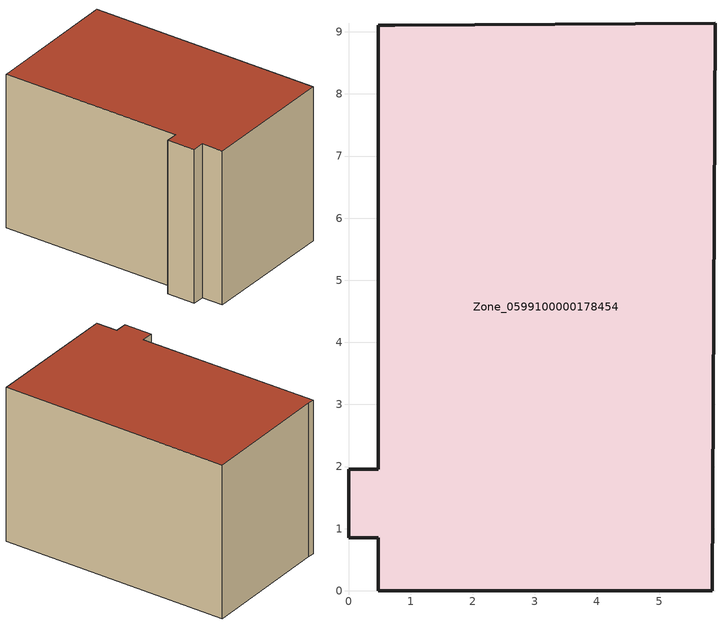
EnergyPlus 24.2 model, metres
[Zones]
Zone_0599100000178454
 floor ground (C_G): 0.48,0.85 0,0.85 0,1.96 0.48,1.96 0.48,9.11 0.75,9.11 5.9,9.14 5.86,0 0.48,0 z0
 wall outside (C_F): 0.48,0 5.86,0 5.9,9.14 0.75,9.11 0.48,9.11 0.48,1.96 0,1.96 0,0.85 0.48,0.85 0.48,0 z0:6.1
 roof outside (C_R): 5.9,9.14 0.75,9.11 0.48,9.11 0.48,1.96 0,1.96 0,0.85 0.48,0.85 0.48,0 5.86,0 z6.1
[BUILDING]
Pand.0599100000178454: North Axis=0; Terrain=City; Loads Convergence Tolerance Value=0.04; Temperature Convergence Tolerance Value=0.4; Solar Distribution=FullExterior; Maximum Number of Warmup Days=25; Minimum Number of Warmup Days=1
[Site:Location]
Rotterdam.The.Hague.AP_ZH_NLD Design_Conditions: Latitude=51.96; Longitude=4.45; Time Zone=1; Elevation=-4.5
[SITE:GROUNDTEMPERATURE:BUILDINGSURFACE]
18, 18, 18, 18, 18, 18, 18, 18, 18, 18, 18, 18
[MATERIAL] Thermal Absorptance=0.9; Solar Absorptance=0.7; Visible Absorptance=0.7
Name | Roughness | Thickness | Conductivity | Density | Specific Heat
G.TC.1946-1964 | MediumSmooth | 0.15 | 1 | 540 | 1210
F.TC.1946-1964 | Rough | 0.3 | 0.857143 | 1920 | 840
R.TC.1946-1964 | MediumRough | 0.2 | 0.235294 | 1500 | 1000
[CONSTRUCTION]
C_G: G.TC.1946-1964
C_F: F.TC.1946-1964
C_R: R.TC.1946-1964
[ZONE]
Zone_0599100000178454: Type=1; Multiplier=1; Ceiling Height=Autocalculate; Volume=Autocalculate; Floor Area=autocalculate; Part of Total Floor Area=Yes
[ZONEINFILTRATION:DESIGNFLOWRATE]
Infil_Zone_0599100000178454: Zone or ZoneList or Space or SpaceList=Zone_0599100000178454; Schedule=AlwaysOn; Design Flow Rate Calculation Method=Flow/Area; Flow Rate per Floor Area=0.003; Constant Term Coefficient=1; Temperature Term Coefficient=0; Velocity Term Coefficient=0; Velocity Squared Term Coefficient=0
[HVACTEMPLATE:ZONE:IDEALLOADSAIRSYSTEM]
Zone_0599100000178454: Maximum Heating Supply Air Temperature=50; Minimum Cooling Supply Air Temperature=13; Maximum Heating Supply Air Humidity Ratio=0.0156; Minimum Cooling Supply Air Humidity Ratio=0.0077; Heating Limit=NoLimit; Cooling Limit=NoLimit; Dehumidification Control Type=ConstantSensibleHeatRatio; Cooling Sensible Heat Ratio=0.7; Dehumidification Setpoint=60; Humidification Control Type=None; Humidification Setpoint=30; Outdoor Air Method=None; Outdoor Air Flow Rate per Person=0.00944; Outdoor Air Flow Rate per Zone Floor Area=0; Outdoor Air Flow Rate per Zone=0; Demand Controlled Ventilation Type=None; Outdoor Air Economizer Type=NoEconomizer; Heat Recovery Type=None; Sensible Heat Recovery Effectiveness=0.7; Latent Heat Recovery Effectiveness=0.65
[ZONECONTROL:THERMOSTAT]
ThermostatControl_Zone_0599100000178454: Zone or ZoneList=Zone_0599100000178454; Control Type Schedule=DualSetpointControlType; Control 1=Thermostat_Zone_0599100000178454; Temperature Difference Between Cutout And Setpoint=0
[THERMOSTATSETPOINT:DUALSETPOINT]
Thermostat_Zone_0599100000178454: Heating Setpoint Temperature Schedule=HeatingSetpoint_Zone_0599100000178454; Cooling Setpoint Temperature Schedule=CoolingSetpoint_Zone_0599100000178454
[SCHEDULE:COMPACT]
HeatingSetpoint_Zone_0599100000178454: Through: 12/31, For: AllDays, Until: 24:00, 21
CoolingSetpoint_Zone_0599100000178454: Through: 12/31, For: AllDays, Until: 24:00, 24
DualSetpointControlType: Through: 12/31, For: AllDays, Until: 24:00, 4
AlwaysOn: Through: 12/31, For: AllDays, Until: 24:00, 1
